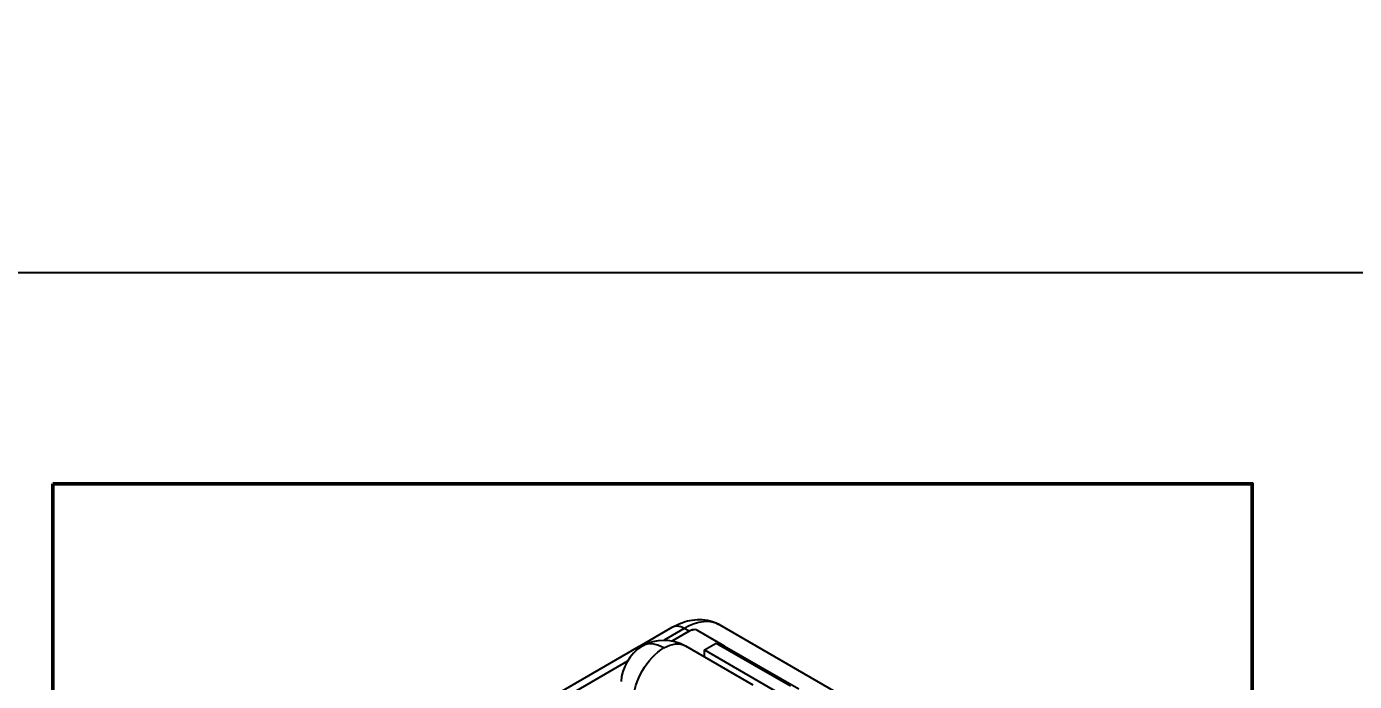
# Model space of a CAD drawing. Header units: millimetres. Extents: x -383313 to -161684, y -117025 to 99224.
# Drawn here: x -345081.8 to -344970.4, y -7204.8 to -7149.9 of the extents above; entities that cross this region are included whole.
import ezdxf

# ---------------------------------------------------------------- set-up
doc = ezdxf.new("R2010")
doc.units = ezdxf.units.MM
doc.header["$MEASUREMENT"] = 0
doc.layers.get('Defpoints').update_dxf_attribs({"color": 31})
for name, color, linetype in [('001__КОНСТРУКТИВ__размеры внутр.', 7, 'Continuous'), ('PV-2BB', 7, 'Continuous'), ('PV-CB35', 7, 'Continuous'), ('Робот', 30, 'Continuous')]:
    doc.layers.add(name, color=color, linetype=linetype)
doc.styles.add('PSTUDIO', font='arial.ttf')
doc.dimstyles.new('PS_TICK', dxfattribs={"dimscale": 100, "dimtxt": 2.5, "dimasz": 1, "dimexe": 2, "dimexo": 2, "dimgap": 1, "dimtad": 1, "dimdec": 0, "dimzin": 0, "dimdsep": 46, "dimtxsty": 'PSTUDIO', "dimblk": 'ARCHTICK', "dimcen": 2, "dimdle": 1.5, "dimse1": 1, "dimse2": 1, "dimadec": 0, "dimazin": 0, "dimtfac": 1, "dimtdec": 0, "dimtix": 1, "dimtmove": 1, "dimatfit": 3, "dimldrblk": 'ARCHTICK', "dimfxl": 1, "dimtolj": 1, "dimtzin": 0, "dimarcsym": 0})

# ---------------------------------------------------------------- blocks, each defined once
blk = doc.blocks.new('_ArchTick')
at = {"color": 0, "linetype": 'ByBlock', "const_width": 0.15}
blk.add_lwpolyline([(-0.5, -0.5), (0.5, 0.5)], dxfattribs=at)
blk = doc.blocks.new('*D306')
at = {"layer": '001__КОНСТРУКТИВ__размеры внутр.', "color": 0, "linetype": 'ByBlock', "lineweight": -2, "ltscale": 100, "transparency": 16777216}
for p, q in [((-345089.25, -6786.77), (-345089.25, -7566.79)), ((-343889.25, -6786.77), (-343889.25, -7566.79)), ((-343739.25, -7366.79), (-345239.25, -7366.79))]:
    blk.add_line(p, q, dxfattribs=at)
at = {"layer": 'Defpoints', "color": 0, "ltscale": 100, "transparency": 16777216}
for p in [(-345089.25, -6586.77), (-343889.25, -6586.77), (-345089.25, -7366.79)]:
    blk.add_point(p, dxfattribs=at)
at = {"layer": '001__КОНСТРУКТИВ__размеры внутр.', "color": 0, "lineweight": -2, "ltscale": 100, "transparency": 16777216, "xscale": 100, "yscale": 100, "zscale": 100, "rotation": 180}
blk.add_blockref('_ArchTick', (-345089.25, -7366.79), dxfattribs=at)
at = {"layer": '001__КОНСТРУКТИВ__размеры внутр.', "color": 0, "lineweight": -2, "ltscale": 100, "transparency": 16777216, "xscale": 100, "yscale": 100, "zscale": 100}
blk.add_blockref('_ArchTick', (-343889.25, -7366.79), dxfattribs=at)
at = {"layer": '001__КОНСТРУКТИВ__размеры внутр.', "color": 0, "ltscale": 100, "transparency": 16777216, "insert": (-344489.25, -7139.15), "char_height": 250, "attachment_point": 5, "style": 'PSTUDIO'}
blk.add_mtext('\\A1;1200', dxfattribs=at)
blk = doc.blocks.new('Робот ABB IRB660_3.15 (сверху)')
at = {"layer": 'Робот'}
blk.add_circle((0, 0), 3150, dxfattribs=at)
blk = doc.blocks.new('*U206')
at = {"layer": 'PV-CB35'}
blk.add_line((1493.59, 1192.97), (2952.54, 1192.97), dxfattribs=at)
blk = doc.blocks.new('*U231')
at = {"layer": 'PV-2BB'}
for p, q in [((1331.443, 70.44, 1401.883), (1322.449, 74.937, 1397.386)), ((1330.876, 70.516, 1401.392), (1322.783, 74.563, 1397.346)), ((1331.449, 70.437, 1401.886), (1332.783, 69.77, 1402.553)), ((1333.116, 69.396, 1402.512), (1332.322, 69.793, 1402.115)), ((1333.213, 69.203, 1402.416), (1332.554, 69.532, 1402.086)), ((1333.283, 69.163, 1402.446), (1332.561, 69.524, 1402.085)), ((1332.856, 69.063, 1401.918), (1334.189, 66.396, 1400.585)), ((1333.213, 69.203, 1402.416), (1333.116, 69.396, 1402.512)), ((1333.283, 69.163, 1402.446), (1333.285, 69.166, 1402.451)), ((1334.016, 67.896, 1401.912), (1333.483, 68.963, 1402.446)), ((1333.231, 68.311, 1401.543), (1333.349, 68.43, 1401.779)), ((1333.349, 68.43, 1401.779), (1334.816, 65.496, 1400.312)), ((1333.349, 68.43, 1401.779), (1333.816, 68.196, 1402.012)), ((1333.816, 68.196, 1402.012), (1335.283, 65.263, 1400.546)), ((1333.816, 68.196, 1402.012), (1334.016, 67.896, 1401.912)), ((1334.237, 68.396, 1402.634), (1337.104, 62.663, 1399.767)), ((1334.016, 67.896, 1401.912), (1335.483, 64.963, 1400.446))]:
    blk.add_line(p, q, dxfattribs=at)
at = {"layer": 'PV-2BB', "extrusion": (0.57735, 0.57735, -0.57735)}
for start, end in [(57.8053, 60), (60, 120)]:
    blk.add_arc((-892.736, 1715.434), 1.8, start, end, dxfattribs=at)
at = {"layer": 'PV-2BB', "extrusion": (-0.57735, -0.57735, 0.57735)}
for centre, major_axis, start_param, end_param in [((1331.149, 69.93, 1401.079), (-0.88, 0, -0.88), -2.310972, -0.830621), ((1331.449, 69.73, 1401.179), (0, 0.707, 0.707), -0.313001, 0.007071), ((1331.583, 69.063, 1400.646), (0, 1.273, 1.273), -0.785398, 0), ((1332.783, 69.063, 1401.846), (0, 0.707, 0.707), -0.785398, 0), ((1332.116, 68.396, 1400.512), (2.121, 0, 2.121), 0, 0.785398), ((1332.213, 68.203, 1400.416), (-2.121, 0, -2.121), -2.392869, -2.356194), ((1333.349, 69.03, 1402.379), (-0.141, 0.141), -2.356194, -0.785398)]:
    blk.add_ellipse(centre, major_axis=major_axis, ratio=0.57735, start_param=start_param, end_param=end_param, dxfattribs=at)
at = {"layer": 'PV-2BB', "extrusion": (0.57735, 0.57735, -0.57735)}
for centre, major_axis, start_param, end_param in [((1331.443, 69.733, 1401.176), (0, 0.707, 0.707), 0, 0.312847), ((1331.583, 69.063, 1400.646), (1.273, 0, 1.273), -2.356194, -0.785398), ((1331.583, 69.063, 1400.646), (1.273, 0, 1.273), -0.785398, 0)]:
    blk.add_ellipse(centre, major_axis=major_axis, ratio=0.57735, start_param=start_param, end_param=end_param, dxfattribs=at)
at = {"layer": 'PV-2BB'}
for points, knots in [([(1332.783, 69.77, 1402.553), (1332.89, 69.717, 1402.606), (1332.997, 69.657, 1402.653), (1333.21, 69.522, 1402.733), (1333.317, 69.448, 1402.765), (1333.527, 69.281, 1402.809), (1333.632, 69.189, 1402.821), (1333.831, 68.987, 1402.818), (1333.927, 68.877, 1402.803), (1334.099, 68.643, 1402.742), (1334.176, 68.52, 1402.695), (1334.237, 68.396, 1402.634)], [1.5707963, 1.5707963, 1.5707963, 1.5707963, 1.727876, 1.727876, 1.8849556, 1.8849556, 2.0420352, 2.0420352, 2.1991149, 2.1991149, 2.3561945, 2.3561945, 2.3561945, 2.3561945]), ([(1333.285, 69.166, 1402.451), (1333.302, 69.157, 1402.459), (1333.321, 69.144, 1402.465), (1333.357, 69.115, 1402.472), (1333.374, 69.099, 1402.474), (1333.39, 69.083, 1402.473)], [-0.09048, -0.09048, -0.09048, -0.09048, -0.08293134, -0.08293134, -0.0763078, -0.0763078, -0.0763078, -0.0763078])]:
    blk.add_open_spline(points, degree=3, knots=knots, dxfattribs=at)

msp = doc.modelspace()

# ---------------------------------------------------------------- linework, layer by layer
at = {"lineweight": 50, "ltscale": 100}
msp.add_lwpolyline([(-345079.58837, -7188.20897), (-344978.98514, -7188.20897), (-344978.98514, -7273.66217), (-345079.58837, -7273.66217)], close=True, dxfattribs=at)

# ---------------------------------------------------------------- block references
at = {"layer": 'PV-2BB', "extrusion": (0, 0.816497, 0.57735), "xscale": 2, "yscale": 2, "zscale": 2, "rotation": 225}
msp.add_blockref('*U231', (346813.80373, 6140.5679, -8684.0744), dxfattribs=at)
at = {"layer": 'PV-CB35'}
msp.add_blockref('*U206', (-346904.64384, -8363.47011), dxfattribs=at)
at = {"layer": 'Робот', "rotation": 180}
msp.add_blockref('Робот ABB IRB660_3.15 (сверху)', (-344500.63713, -5731.42318), dxfattribs=at)

# ---------------------------------------------------------------- dimensions: what is measured, and where the dimension line sits
at = {"layer": '001__КОНСТРУКТИВ__размеры внутр.', "ltscale": 100}
dim = msp.add_linear_dim(base=(-345089.2459, -7366.79448), p1=(-343889.2459, -6586.77247), p2=(-345089.2459, -6586.77247), dimstyle='PS_TICK', override={"dimse1": 0, "dimse2": 0, "dimarcsym": 1}, dxfattribs=at)
dim.commit()
dim.dimension.update_dxf_attribs({"geometry": '*D306', "text_midpoint": (-344489.2459, -7139.15123)})

doc.saveas('drawing.dxf')
